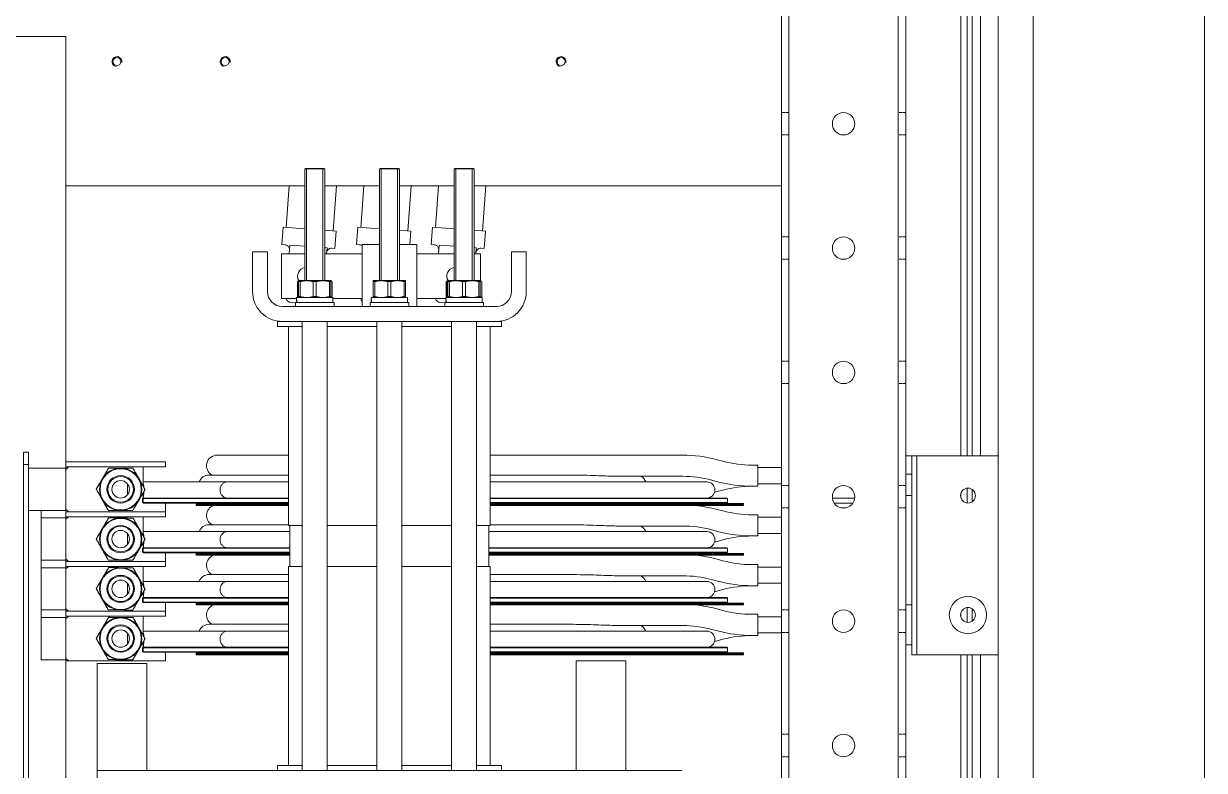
# Model space of a CAD drawing. Header units: millimetres. Extents: x 0 to 5940, y 0 to 4200.
# Drawn here: x 2118.9 to 2593.4, y 1685.7 to 1985.9 of the extents above; entities that cross this region are included whole.
import ezdxf

# ---------------------------------------------------------------- set-up
doc = ezdxf.new("R2010")
doc.units = ezdxf.units.MM
doc.header["$LTSCALE"] = 10
doc.linetypes.add('DASHED', pattern=[0.2067, 0.1654, -0.0413])
for name, color, linetype, lineweight, true_color in [('가려진 것(ISO)', 2, 'DASHED', 5, 0xffff00), ('가시적인 것(ISO)', 3, 'Continuous', 5, 0x00ff00), ('가시적인 좁은 것(ISO)', 3, 'Continuous', 5, 0x00ff00)]:
    doc.layers.add(name, color=color, linetype=linetype, lineweight=lineweight, true_color=true_color)

msp = doc.modelspace()

# ---------------------------------------------------------------- linework, layer by layer
at = {"layer": '가려진 것(ISO)', "ltscale": 0.725689}
for p, q in [((2426.362, 1950.188), (2423.362, 1950.188)), ((2473.362, 1950.188), (2470.362, 1950.188)), ((2426.362, 1941.188), (2423.362, 1941.188)), ((2473.362, 1941.188), (2470.362, 1941.188)), ((2426.362, 1900.188), (2423.362, 1900.188)), ((2473.362, 1900.188), (2470.362, 1900.188)), ((2426.362, 1891.188), (2423.362, 1891.188)), ((2473.362, 1891.188), (2470.362, 1891.188)), ((2426.362, 1850.188), (2423.362, 1850.188)), ((2473.362, 1850.188), (2470.362, 1850.188)), ((2426.362, 1841.188), (2423.362, 1841.188)), ((2473.362, 1841.188), (2470.362, 1841.188)), ((2426.362, 1800.188), (2423.362, 1800.188)), ((2473.362, 1800.188), (2470.362, 1800.188)), ((2426.362, 1791.188), (2423.362, 1791.188)), ((2473.362, 1791.188), (2470.362, 1791.188)), ((2426.362, 1750.188), (2423.362, 1750.188)), ((2473.362, 1750.188), (2470.362, 1750.188)), ((2426.362, 1741.188), (2423.362, 1741.188)), ((2473.362, 1741.188), (2470.362, 1741.188)), ((2426.362, 1700.188), (2423.362, 1700.188)), ((2473.362, 1700.188), (2470.362, 1700.188)), ((2426.362, 1691.188), (2423.362, 1691.188)), ((2473.362, 1691.188), (2470.362, 1691.188))]:
    msp.add_line(p, q, dxfattribs=at)
at = {"layer": '가시적인 것(ISO)'}
for p, q in [((2593.362, 2370.688), (2593.362, 870.688)), ((2524.512, 2301.838), (2524.512, 935.538)), ((2423.362, 949.538), (2423.362, 2287.838)), ((2426.362, 949.538), (2426.362, 2287.838)), ((2470.362, 949.538), (2470.362, 2287.838)), ((2473.362, 2287.838), (2473.362, 949.538)), ((2510.512, 2287.838), (2510.512, 949.538)), ((2495.512, 1812.188), (2495.512, 2220.688)), ((2498.012, 2220.688), (2498.012, 1812.188)), ((2500.012, 2220.688), (2500.012, 1812.188)), ((2503.362, 1812.188), (2503.362, 2220.688)), ((2135.862, 1980.688), (2103.362, 1980.688)), ((2135.862, 1809.688), (2135.862, 1980.688)), ((2232.112, 1927.738), (2231.862, 1927.488)), ((2239.862, 1927.488), (2231.862, 1927.488)), ((2231.862, 1882.588), (2231.862, 1927.488)), ((2239.862, 1927.488), (2231.862, 1927.488)), ((2232.112, 1927.738), (2239.612, 1927.738)), ((2239.612, 1927.738), (2239.862, 1927.488)), ((2239.862, 1882.588), (2239.862, 1927.488)), ((2262.112, 1927.738), (2261.862, 1927.488)), ((2269.862, 1927.488), (2261.862, 1927.488)), ((2261.862, 1882.588), (2261.862, 1927.488)), ((2269.862, 1927.488), (2261.862, 1927.488)), ((2262.112, 1927.738), (2269.612, 1927.738)), ((2269.612, 1927.738), (2269.862, 1927.488)), ((2269.862, 1882.588), (2269.862, 1927.488)), ((2292.112, 1927.738), (2291.862, 1927.488)), ((2299.862, 1927.488), (2291.862, 1927.488)), ((2291.862, 1882.588), (2291.862, 1927.488)), ((2299.862, 1927.488), (2291.862, 1927.488)), ((2292.112, 1927.738), (2299.612, 1927.738)), ((2299.612, 1927.738), (2299.862, 1927.488)), ((2299.862, 1882.588), (2299.862, 1927.488)), ((2231.862, 1920.688), (2135.862, 1920.688)), ((2224.338, 1904.004), (2225.55, 1920.688)), ((2261.862, 1920.688), (2239.862, 1920.688)), ((2243.288, 1902.628), (2244.6, 1920.688)), ((2254.338, 1904.004), (2255.55, 1920.688)), ((2291.862, 1920.688), (2269.862, 1920.688)), ((2273.288, 1902.628), (2274.6, 1920.688)), ((2284.338, 1904.004), (2285.55, 1920.688)), ((2419.362, 1920.688), (2299.862, 1920.688)), ((2303.288, 1902.628), (2304.6, 1920.688)), ((2419.362, 1920.688), (2423.362, 1920.688)), ((2222.684, 1897.106), (2223.191, 1904.088)), ((2223.191, 1904.088), (2231.862, 1903.458)), ((2239.862, 1902.877), (2244.435, 1902.545)), ((2252.684, 1897.106), (2253.191, 1904.088)), ((2253.191, 1904.088), (2261.862, 1903.458)), ((2269.862, 1902.877), (2274.435, 1902.545)), ((2282.684, 1897.106), (2283.191, 1904.088)), ((2283.191, 1904.088), (2291.862, 1903.458)), ((2299.862, 1902.877), (2304.435, 1902.545)), ((2243.928, 1895.564), (2244.435, 1902.545)), ((2274.046, 1897.188), (2274.435, 1902.545)), ((2303.928, 1895.564), (2304.435, 1902.545)), ((2216.862, 1894.188), (2210.862, 1894.188)), ((2210.862, 1894.188), (2210.862, 1878.188)), ((2216.862, 1894.188), (2216.862, 1878.188)), ((2222.437, 1893.366), (2222.437, 1875.366)), ((2231.862, 1893.366), (2222.437, 1893.366)), ((2223.831, 1897.023), (2222.684, 1897.106)), ((2225.826, 1896.878), (2225.571, 1893.366)), ((2231.862, 1896.44), (2225.826, 1896.878)), ((2240.787, 1895.792), (2239.862, 1895.859)), ((2254.862, 1893.366), (2239.862, 1893.366)), ((2240.611, 1893.366), (2240.787, 1895.792)), ((2243.928, 1895.564), (2242.781, 1895.647)), ((2253.831, 1897.023), (2252.684, 1897.106)), ((2261.862, 1897.188), (2254.862, 1897.188)), ((2254.862, 1872.188), (2254.862, 1897.188)), ((2276.862, 1897.188), (2269.862, 1897.188)), ((2276.862, 1872.188), (2276.862, 1897.188)), ((2291.862, 1893.366), (2276.862, 1893.366)), ((2283.831, 1897.023), (2282.684, 1897.106)), ((2285.826, 1896.878), (2285.571, 1893.366)), ((2291.862, 1896.44), (2285.826, 1896.878)), ((2300.787, 1895.792), (2299.862, 1895.859)), ((2302.437, 1893.366), (2299.862, 1893.366)), ((2300.611, 1893.366), (2300.787, 1895.792)), ((2302.437, 1882.544), (2302.437, 1893.366)), ((2303.928, 1895.564), (2302.781, 1895.647)), ((2314.862, 1894.188), (2314.862, 1878.188)), ((2314.862, 1894.188), (2320.862, 1894.188)), ((2320.862, 1878.188), (2320.862, 1894.188)), ((2228.917, 1882.189), (2229.314, 1882.189)), ((2228.917, 1882.189), (2228.917, 1876.186)), ((2229.362, 1882.588), (2229.256, 1882.526)), ((2229.314, 1876.186), (2229.314, 1882.189)), ((2232.612, 1882.588), (2229.362, 1882.588)), ((2229.362, 1882.189), (2229.95, 1882.189)), ((2229.362, 1882.189), (2229.362, 1876.186)), ((2229.95, 1876.186), (2229.95, 1882.189)), ((2239.112, 1882.588), (2232.612, 1882.588)), ((2235.274, 1882.189), (2236.45, 1882.189)), ((2235.274, 1882.189), (2235.274, 1876.186)), ((2236.45, 1876.186), (2236.45, 1882.189)), ((2242.362, 1882.588), (2239.112, 1882.588)), ((2241.774, 1882.189), (2242.362, 1882.189)), ((2241.774, 1882.189), (2241.774, 1876.186)), ((2242.362, 1882.588), (2242.468, 1882.526)), ((2242.362, 1876.186), (2242.362, 1882.189)), ((2242.807, 1882.189), (2242.807, 1876.186)), ((2262.612, 1882.588), (2259.362, 1882.588)), ((2259.362, 1882.189), (2259.95, 1882.189)), ((2259.362, 1882.189), (2259.362, 1876.186)), ((2259.95, 1876.186), (2259.95, 1882.189)), ((2269.112, 1882.588), (2262.612, 1882.588)), ((2265.274, 1882.189), (2266.45, 1882.189)), ((2265.274, 1882.189), (2265.274, 1876.186)), ((2266.45, 1876.186), (2266.45, 1882.189)), ((2272.362, 1882.588), (2269.112, 1882.588)), ((2271.774, 1882.189), (2272.362, 1882.189)), ((2271.774, 1882.189), (2271.774, 1876.186)), ((2272.362, 1876.186), (2272.362, 1882.189)), ((2288.71, 1882.189), (2288.925, 1882.189)), ((2288.71, 1882.189), (2288.71, 1876.186)), ((2288.925, 1876.186), (2288.925, 1882.189)), ((2289.362, 1882.588), (2288.97, 1882.361)), ((2292.612, 1882.588), (2289.362, 1882.588)), ((2289.362, 1882.189), (2289.95, 1882.189)), ((2289.362, 1882.189), (2289.362, 1876.186)), ((2289.95, 1876.186), (2289.95, 1882.189)), ((2299.112, 1882.588), (2292.612, 1882.588)), ((2295.274, 1882.189), (2296.45, 1882.189)), ((2295.274, 1882.189), (2295.274, 1876.186)), ((2296.45, 1876.186), (2296.45, 1882.189)), ((2302.362, 1882.588), (2299.112, 1882.588)), ((2301.774, 1882.189), (2302.362, 1882.189)), ((2301.774, 1882.189), (2301.774, 1876.186)), ((2302.362, 1882.588), (2302.754, 1882.361)), ((2302.362, 1876.186), (2302.362, 1882.189)), ((2303.014, 1882.189), (2303.014, 1876.186)), ((2222.437, 1875.366), (2228.562, 1875.366)), ((2228.573, 1875.788), (2228.562, 1875.788)), ((2228.562, 1875.788), (2228.562, 1874.689)), ((2228.562, 1874.689), (2228.562, 1873.788)), ((2243.162, 1875.788), (2228.573, 1875.788)), ((2229.314, 1876.186), (2228.917, 1876.186)), ((2229.362, 1875.788), (2229.256, 1875.849)), ((2229.95, 1876.186), (2229.362, 1876.186)), ((2236.45, 1876.186), (2235.274, 1876.186)), ((2242.362, 1876.186), (2241.774, 1876.186)), ((2242.362, 1875.788), (2242.468, 1875.849)), ((2243.162, 1875.788), (2243.162, 1873.788)), ((2243.162, 1875.366), (2254.862, 1875.366)), ((2258.562, 1874.689), (2258.562, 1873.788)), ((2273.162, 1875.788), (2258.573, 1875.788)), ((2259.95, 1876.186), (2259.362, 1876.186)), ((2266.45, 1876.186), (2265.274, 1876.186)), ((2272.362, 1876.186), (2271.774, 1876.186)), ((2273.162, 1875.788), (2273.162, 1873.788)), ((2276.862, 1875.366), (2288.566, 1875.366)), ((2288.562, 1874.689), (2288.562, 1873.788)), ((2303.162, 1875.788), (2288.573, 1875.788)), ((2288.925, 1876.186), (2288.71, 1876.186)), ((2289.362, 1875.788), (2288.97, 1876.014)), ((2289.95, 1876.186), (2289.362, 1876.186)), ((2296.45, 1876.186), (2295.274, 1876.186)), ((2302.362, 1876.186), (2301.774, 1876.186)), ((2302.362, 1875.788), (2302.754, 1876.014)), ((2302.437, 1875.788), (2302.437, 1875.831)), ((2303.162, 1875.788), (2303.162, 1873.788)), ((2222.862, 1872.188), (2308.862, 1872.188)), ((2228.112, 1873.651), (2226.155, 1873.794)), ((2228.112, 1873.788), (2243.612, 1873.788)), ((2228.112, 1872.188), (2228.112, 1873.788)), ((2243.612, 1872.188), (2243.612, 1873.788)), ((2258.112, 1873.788), (2273.612, 1873.788)), ((2258.112, 1872.188), (2258.112, 1873.788)), ((2273.612, 1872.188), (2273.612, 1873.788)), ((2288.112, 1873.651), (2286.155, 1873.794)), ((2288.112, 1873.788), (2303.612, 1873.788)), ((2288.112, 1872.188), (2288.112, 1873.788)), ((2303.612, 1872.188), (2303.612, 1873.788)), ((2220.862, 1866.188), (2222.862, 1866.188)), ((2220.862, 1864.188), (2220.862, 1866.188)), ((2308.862, 1866.188), (2222.862, 1866.188)), ((2230.862, 1685.688), (2230.862, 1866.188)), ((2240.862, 1685.688), (2240.862, 1866.188)), ((2260.862, 1685.688), (2260.862, 1866.188)), ((2270.862, 1685.688), (2270.862, 1866.188)), ((2290.862, 1685.688), (2290.862, 1866.188)), ((2300.862, 1685.688), (2300.862, 1866.188)), ((2308.862, 1866.188), (2310.862, 1866.188)), ((2310.862, 1866.188), (2310.862, 1864.188)), ((2230.862, 1864.188), (2220.862, 1864.188)), ((2225.362, 1849.188), (2225.362, 1864.188)), ((2260.862, 1864.188), (2240.862, 1864.188)), ((2290.862, 1864.188), (2270.862, 1864.188)), ((2310.862, 1864.188), (2300.862, 1864.188)), ((2306.362, 1864.188), (2306.362, 1849.188)), ((2225.362, 1784.188), (2225.362, 1849.188)), ((2306.362, 1849.188), (2306.362, 1784.188)), ((2118.862, 1813.688), (2118.862, 1808.688)), ((2120.862, 1813.688), (2118.862, 1813.688)), ((2120.862, 1808.688), (2120.862, 1813.688)), ((2118.862, 1808.688), (2120.862, 1808.688)), ((2118.862, 1525.688), (2118.862, 1808.688)), ((2120.862, 1807.188), (2120.862, 1808.688)), ((2135.862, 1809.688), (2175.862, 1809.688)), ((2135.862, 1807.688), (2135.862, 1809.688)), ((2175.862, 1809.688), (2175.862, 1807.688)), ((2225.362, 1812.438), (2196.612, 1812.438)), ((2306.362, 1812.438), (2311.362, 1812.438)), ((2379.575, 1812.438), (2383.575, 1812.438)), ((2397.553, 1810.606), (2399.891, 1809.983)), ((2411.679, 1808.438), (2413.862, 1808.438)), ((2413.862, 1808.438), (2413.862, 1799.938)), ((2473.362, 1812.188), (2475.862, 1812.188)), ((2477.862, 1812.188), (2475.862, 1812.188)), ((2475.862, 1812.188), (2475.862, 1752.188)), ((2477.862, 1812.188), (2477.862, 1732.188)), ((2477.862, 1812.188), (2479.862, 1812.188)), ((2479.862, 1812.188), (2510.512, 1812.188)), ((2135.862, 1807.188), (2120.862, 1807.188)), ((2120.862, 1790.188), (2120.862, 1807.188)), ((2135.862, 1806.688), (2136.862, 1807.688)), ((2175.862, 1807.688), (2135.862, 1807.688)), ((2135.862, 1807.188), (2135.862, 1807.688)), ((2135.862, 1807.188), (2135.862, 1806.688)), ((2135.862, 1790.688), (2135.862, 1806.688)), ((2166.862, 1800.04), (2166.862, 1807.688)), ((2225.362, 1804.438), (2193.362, 1804.438)), ((2306.362, 1804.438), (2311.362, 1804.438)), ((2335.849, 1804.438), (2311.362, 1804.438)), ((2379.575, 1803.938), (2383.575, 1803.938)), ((2413.862, 1807.438), (2423.362, 1807.438)), ((2473.362, 1804.838), (2475.862, 1804.838)), ((2160.662, 1796.588), (2160.662, 1800.788)), ((2200.762, 1801.688), (2166.862, 1801.688)), ((2225.362, 1801.688), (2200.762, 1801.688)), ((2306.362, 1801.688), (2370.162, 1801.688)), ((2393.412, 1801.688), (2370.162, 1801.688)), ((2395.363, 1802.393), (2397.701, 1801.77)), ((2399.913, 1798.393), (2397.575, 1797.77)), ((2411.679, 1799.938), (2413.862, 1799.938)), ((2413.862, 1800.938), (2423.362, 1800.938)), ((2498.012, 1799.167), (2498.012, 1793.208)), ((2500.012, 1798.693), (2500.012, 1793.682)), ((2166.662, 1794.988), (2225.362, 1794.988)), ((2166.662, 1794.988), (2166.662, 1793.388)), ((2166.862, 1793.188), (2166.862, 1797.218)), ((2225.362, 1795.188), (2166.862, 1795.188)), ((2396.662, 1795.188), (2306.362, 1795.188)), ((2306.362, 1794.988), (2396.662, 1794.988)), ((2396.662, 1795.188), (2401.462, 1795.188)), ((2401.662, 1794.988), (2396.662, 1794.988)), ((2401.662, 1794.988), (2401.462, 1795.188)), ((2401.662, 1793.388), (2401.662, 1794.988)), ((2452.834, 1795.188), (2443.89, 1795.188)), ((2475.862, 1796.188), (2473.362, 1796.188)), ((2495.512, 1795.251), (2495.512, 1797.125)), ((2135.862, 1790.188), (2120.862, 1790.188)), ((2120.862, 1525.688), (2120.862, 1790.188)), ((2125.862, 1787.188), (2125.862, 1790.188)), ((2136.862, 1789.688), (2135.862, 1790.688)), ((2135.862, 1790.688), (2135.862, 1790.188)), ((2135.862, 1790.188), (2135.862, 1789.688)), ((2135.862, 1789.688), (2175.862, 1789.688)), ((2135.862, 1787.688), (2135.862, 1789.688)), ((2225.362, 1793.388), (2166.662, 1793.388)), ((2175.862, 1793.188), (2166.862, 1793.188)), ((2175.862, 1793.188), (2225.362, 1793.188)), ((2175.862, 1793.188), (2175.862, 1789.688)), ((2175.862, 1789.688), (2175.862, 1787.688)), ((2188.162, 1792.938), (2225.362, 1792.938)), ((2188.162, 1792.688), (2188.162, 1792.938)), ((2225.362, 1792.688), (2188.162, 1792.688)), ((2188.162, 1792.438), (2188.162, 1792.188)), ((2188.162, 1792.438), (2225.362, 1792.438)), ((2225.362, 1792.188), (2188.162, 1792.188)), ((2396.662, 1793.388), (2306.362, 1793.388)), ((2306.362, 1793.188), (2396.662, 1793.188)), ((2306.362, 1792.938), (2408.162, 1792.938)), ((2408.162, 1792.688), (2306.362, 1792.688)), ((2306.362, 1792.438), (2408.162, 1792.438)), ((2408.162, 1792.188), (2306.362, 1792.188)), ((2396.662, 1793.388), (2401.662, 1793.388)), ((2401.462, 1793.188), (2396.662, 1793.188)), ((2397.553, 1790.606), (2399.891, 1789.983)), ((2401.662, 1793.388), (2401.462, 1793.188)), ((2408.162, 1792.688), (2408.162, 1792.938)), ((2408.162, 1792.188), (2408.162, 1792.438)), ((2444.62, 1793.188), (2452.104, 1793.188)), ((2135.862, 1787.188), (2125.862, 1787.188)), ((2125.862, 1770.188), (2125.862, 1787.188)), ((2135.862, 1786.688), (2136.862, 1787.688)), ((2175.862, 1787.688), (2135.862, 1787.688)), ((2135.862, 1787.688), (2135.862, 1787.188)), ((2135.862, 1787.188), (2135.862, 1786.688)), ((2135.862, 1770.688), (2135.862, 1786.688)), ((2166.862, 1780.04), (2166.862, 1787.688)), ((2225.362, 1784.438), (2193.362, 1784.438)), ((2230.862, 1784.188), (2225.362, 1784.188)), ((2225.862, 1784.188), (2225.862, 1767.688)), ((2260.862, 1784.188), (2240.862, 1784.188)), ((2290.862, 1784.188), (2270.862, 1784.188)), ((2306.362, 1784.188), (2300.862, 1784.188)), ((2305.862, 1784.188), (2305.862, 1767.688)), ((2306.362, 1784.438), (2311.362, 1784.438)), ((2335.849, 1784.438), (2311.362, 1784.438)), ((2411.679, 1788.438), (2413.862, 1788.438)), ((2413.862, 1788.438), (2413.862, 1779.938)), ((2413.862, 1787.438), (2423.362, 1787.438)), ((2160.662, 1776.588), (2160.662, 1780.788)), ((2200.762, 1781.688), (2166.862, 1781.688)), ((2225.862, 1781.688), (2200.762, 1781.688)), ((2305.862, 1781.688), (2370.162, 1781.688)), ((2393.412, 1781.688), (2370.162, 1781.688)), ((2379.575, 1783.938), (2383.575, 1783.938)), ((2395.363, 1782.393), (2397.701, 1781.77)), ((2411.679, 1779.938), (2413.862, 1779.938)), ((2413.862, 1780.938), (2423.362, 1780.938)), ((2166.662, 1774.988), (2225.862, 1774.988)), ((2166.662, 1774.988), (2166.662, 1773.388)), ((2166.862, 1773.188), (2166.862, 1777.218)), ((2225.862, 1775.188), (2166.862, 1775.188)), ((2396.662, 1775.188), (2305.862, 1775.188)), ((2305.862, 1774.988), (2396.662, 1774.988)), ((2396.662, 1775.188), (2401.462, 1775.188)), ((2401.662, 1774.988), (2396.662, 1774.988)), ((2399.913, 1778.393), (2397.575, 1777.77)), ((2401.662, 1774.988), (2401.462, 1775.188)), ((2401.662, 1773.388), (2401.662, 1774.988)), ((2135.862, 1770.188), (2125.862, 1770.188)), ((2125.862, 1767.188), (2125.862, 1770.188)), ((2136.862, 1769.688), (2135.862, 1770.688)), ((2135.862, 1770.688), (2135.862, 1770.188)), ((2135.862, 1770.188), (2135.862, 1769.688)), ((2225.862, 1773.388), (2166.662, 1773.388)), ((2175.862, 1773.188), (2166.862, 1773.188)), ((2175.862, 1773.188), (2225.862, 1773.188)), ((2175.862, 1773.188), (2175.862, 1769.688)), ((2188.162, 1772.938), (2225.862, 1772.938)), ((2188.162, 1772.688), (2188.162, 1772.938)), ((2225.862, 1772.688), (2188.162, 1772.688)), ((2188.162, 1772.438), (2188.162, 1772.188)), ((2188.162, 1772.438), (2225.862, 1772.438)), ((2225.862, 1772.188), (2188.162, 1772.188)), ((2396.662, 1773.388), (2305.862, 1773.388)), ((2305.862, 1773.188), (2396.662, 1773.188)), ((2305.862, 1772.938), (2408.162, 1772.938)), ((2408.162, 1772.688), (2305.862, 1772.688)), ((2305.862, 1772.438), (2408.162, 1772.438)), ((2408.162, 1772.188), (2305.862, 1772.188)), ((2396.662, 1773.388), (2401.662, 1773.388)), ((2401.462, 1773.188), (2396.662, 1773.188)), ((2397.553, 1770.606), (2399.891, 1769.983)), ((2401.662, 1773.388), (2401.462, 1773.188)), ((2408.162, 1772.688), (2408.162, 1772.938)), ((2408.162, 1772.188), (2408.162, 1772.438)), ((2135.862, 1767.188), (2125.862, 1767.188)), ((2125.862, 1750.188), (2125.862, 1767.188)), ((2135.862, 1769.688), (2175.862, 1769.688)), ((2135.862, 1767.688), (2135.862, 1769.688)), ((2135.862, 1766.688), (2136.862, 1767.688)), ((2175.862, 1767.688), (2135.862, 1767.688)), ((2135.862, 1767.688), (2135.862, 1767.188)), ((2135.862, 1767.188), (2135.862, 1766.688)), ((2135.862, 1750.688), (2135.862, 1766.688)), ((2166.862, 1760.04), (2166.862, 1767.688)), ((2175.862, 1769.688), (2175.862, 1767.688)), ((2225.362, 1702.688), (2225.362, 1767.688)), ((2225.362, 1767.688), (2230.862, 1767.688)), ((2240.862, 1767.688), (2260.862, 1767.688)), ((2270.862, 1767.688), (2290.862, 1767.688)), ((2300.862, 1767.688), (2306.362, 1767.688)), ((2306.362, 1767.688), (2306.362, 1702.688)), ((2411.679, 1768.438), (2413.862, 1768.438)), ((2413.862, 1768.438), (2413.862, 1759.938)), ((2413.862, 1767.438), (2423.362, 1767.438)), ((2160.662, 1756.588), (2160.662, 1760.788)), ((2200.762, 1761.688), (2166.862, 1761.688)), ((2225.362, 1764.438), (2193.362, 1764.438)), ((2225.362, 1761.688), (2200.762, 1761.688)), ((2306.362, 1764.438), (2311.362, 1764.438)), ((2306.362, 1761.688), (2370.162, 1761.688)), ((2335.849, 1764.438), (2311.362, 1764.438)), ((2393.412, 1761.688), (2370.162, 1761.688)), ((2379.575, 1763.938), (2383.575, 1763.938)), ((2395.363, 1762.393), (2397.701, 1761.77)), ((2413.862, 1760.938), (2423.362, 1760.938)), ((2166.862, 1753.188), (2166.862, 1757.218)), ((2399.913, 1758.393), (2397.575, 1757.77)), ((2411.679, 1759.938), (2413.862, 1759.938)), ((2166.662, 1754.988), (2225.362, 1754.988)), ((2166.662, 1754.988), (2166.662, 1753.388)), ((2225.362, 1753.388), (2166.662, 1753.388)), ((2225.362, 1755.188), (2166.862, 1755.188)), ((2175.862, 1753.188), (2166.862, 1753.188)), ((2175.862, 1753.188), (2225.362, 1753.188)), ((2175.862, 1753.188), (2175.862, 1749.688)), ((2188.162, 1752.938), (2225.362, 1752.938)), ((2188.162, 1752.688), (2188.162, 1752.938)), ((2225.362, 1752.688), (2188.162, 1752.688)), ((2188.162, 1752.438), (2188.162, 1752.188)), ((2188.162, 1752.438), (2225.362, 1752.438)), ((2225.362, 1752.188), (2188.162, 1752.188)), ((2396.662, 1755.188), (2306.362, 1755.188)), ((2306.362, 1754.988), (2396.662, 1754.988)), ((2396.662, 1753.388), (2306.362, 1753.388)), ((2306.362, 1753.188), (2396.662, 1753.188)), ((2306.362, 1752.938), (2408.162, 1752.938)), ((2408.162, 1752.688), (2306.362, 1752.688)), ((2306.362, 1752.438), (2408.162, 1752.438)), ((2408.162, 1752.188), (2306.362, 1752.188)), ((2396.662, 1755.188), (2401.462, 1755.188)), ((2401.662, 1754.988), (2396.662, 1754.988)), ((2396.662, 1753.388), (2401.662, 1753.388)), ((2401.462, 1753.188), (2396.662, 1753.188)), ((2401.662, 1754.988), (2401.462, 1755.188)), ((2401.662, 1753.388), (2401.462, 1753.188)), ((2401.662, 1753.388), (2401.662, 1754.988)), ((2408.162, 1752.688), (2408.162, 1752.938)), ((2408.162, 1752.188), (2408.162, 1752.438)), ((2475.862, 1752.188), (2473.362, 1752.188)), ((2475.862, 1752.188), (2475.862, 1736.188)), ((2498.012, 1751.167), (2498.012, 1745.208)), ((2125.862, 1747.188), (2125.862, 1750.188)), ((2135.862, 1750.188), (2125.862, 1750.188)), ((2135.862, 1747.188), (2125.862, 1747.188)), ((2125.862, 1730.188), (2125.862, 1747.188)), ((2136.862, 1749.688), (2135.862, 1750.688)), ((2135.862, 1750.688), (2135.862, 1750.188)), ((2135.862, 1750.188), (2135.862, 1749.688)), ((2135.862, 1749.688), (2175.862, 1749.688)), ((2135.862, 1747.688), (2135.862, 1749.688)), ((2135.862, 1746.688), (2136.862, 1747.688)), ((2175.862, 1747.688), (2135.862, 1747.688)), ((2135.862, 1747.688), (2135.862, 1747.188)), ((2135.862, 1747.188), (2135.862, 1746.688)), ((2135.862, 1730.688), (2135.862, 1746.688)), ((2166.862, 1740.04), (2166.862, 1747.688)), ((2175.862, 1749.688), (2175.862, 1747.688)), ((2397.553, 1750.606), (2399.891, 1749.983)), ((2411.679, 1748.438), (2413.862, 1748.438)), ((2413.862, 1748.438), (2413.862, 1739.938)), ((2413.862, 1747.438), (2423.362, 1747.438)), ((2495.512, 1747.251), (2495.512, 1749.125)), ((2500.012, 1750.693), (2500.012, 1745.682)), ((2200.762, 1741.688), (2166.862, 1741.688)), ((2225.362, 1744.438), (2193.362, 1744.438)), ((2225.362, 1741.688), (2200.762, 1741.688)), ((2306.362, 1744.438), (2311.362, 1744.438)), ((2306.362, 1741.688), (2370.162, 1741.688)), ((2335.849, 1744.438), (2311.362, 1744.438)), ((2393.412, 1741.688), (2370.162, 1741.688)), ((2379.575, 1743.938), (2383.575, 1743.938)), ((2395.363, 1742.393), (2397.701, 1741.77)), ((2160.662, 1736.588), (2160.662, 1740.788)), ((2166.862, 1733.188), (2166.862, 1737.218)), ((2399.913, 1738.393), (2397.575, 1737.77)), ((2411.679, 1739.938), (2413.862, 1739.938)), ((2413.862, 1740.938), (2423.362, 1740.938)), ((2166.662, 1734.988), (2225.362, 1734.988)), ((2166.662, 1734.988), (2166.662, 1733.388)), ((2225.362, 1733.388), (2166.662, 1733.388)), ((2225.362, 1735.188), (2166.862, 1735.188)), ((2175.862, 1733.188), (2166.862, 1733.188)), ((2175.862, 1733.188), (2225.362, 1733.188)), ((2175.862, 1733.188), (2175.862, 1729.688)), ((2188.162, 1732.938), (2225.362, 1732.938)), ((2188.162, 1732.688), (2188.162, 1732.938)), ((2225.362, 1732.688), (2188.162, 1732.688)), ((2188.162, 1732.438), (2188.162, 1732.188)), ((2188.162, 1732.438), (2225.362, 1732.438)), ((2225.362, 1732.188), (2188.162, 1732.188)), ((2396.662, 1735.188), (2306.362, 1735.188)), ((2306.362, 1734.988), (2396.662, 1734.988)), ((2396.662, 1733.388), (2306.362, 1733.388)), ((2306.362, 1733.188), (2396.662, 1733.188)), ((2306.362, 1732.938), (2408.162, 1732.938)), ((2408.162, 1732.688), (2306.362, 1732.688)), ((2306.362, 1732.438), (2408.162, 1732.438)), ((2408.162, 1732.188), (2306.362, 1732.188)), ((2396.662, 1735.188), (2401.462, 1735.188)), ((2401.662, 1734.988), (2396.662, 1734.988)), ((2396.662, 1733.388), (2401.662, 1733.388)), ((2401.462, 1733.188), (2396.662, 1733.188)), ((2401.662, 1734.988), (2401.462, 1735.188)), ((2401.662, 1733.388), (2401.462, 1733.188)), ((2401.662, 1733.388), (2401.662, 1734.988)), ((2408.162, 1732.688), (2408.162, 1732.938)), ((2408.162, 1732.188), (2408.162, 1732.438)), ((2475.862, 1736.188), (2473.362, 1736.188)), ((2475.862, 1736.188), (2475.862, 1732.188)), ((2477.862, 1732.188), (2475.862, 1732.188)), ((2477.862, 1732.188), (2479.862, 1732.188)), ((2510.512, 1732.188), (2479.862, 1732.188)), ((2495.512, 954.538), (2495.512, 1732.188)), ((2498.012, 1732.188), (2498.012, 952.038)), ((2500.012, 1732.188), (2500.012, 950.688)), ((2503.362, 950.688), (2503.362, 1732.188)), ((2135.862, 1730.188), (2125.862, 1730.188)), ((2136.862, 1729.688), (2135.862, 1730.688)), ((2135.862, 1730.688), (2135.862, 1730.188)), ((2135.862, 1525.688), (2135.862, 1730.188)), ((2136.862, 1729.688), (2135.862, 1729.688)), ((2175.862, 1729.688), (2136.862, 1729.688)), ((2148.362, 1728.688), (2168.362, 1728.688)), ((2148.362, 1685.688), (2148.362, 1728.688)), ((2168.362, 1728.688), (2168.362, 1685.688)), ((2340.862, 1685.688), (2340.862, 1729.688)), ((2340.862, 1729.688), (2360.862, 1729.688)), ((2360.862, 1729.688), (2360.862, 1685.688)), ((2225.362, 1687.688), (2225.362, 1702.688)), ((2306.362, 1702.688), (2306.362, 1687.688)), ((2148.362, 1685.688), (2148.362, 1665.688)), ((2148.362, 1685.688), (2383.362, 1685.688)), ((2220.862, 1687.688), (2230.862, 1687.688)), ((2220.862, 1687.688), (2220.862, 1685.688)), ((2240.862, 1687.688), (2260.862, 1687.688)), ((2270.862, 1687.688), (2290.862, 1687.688)), ((2300.862, 1687.688), (2310.862, 1687.688)), ((2310.862, 1687.688), (2310.862, 1685.688))]:
    msp.add_line(p, q, dxfattribs=at)
for centre, radius in [((2156.362, 1970.688), 1.621), ((2199.862, 1970.688), 1.621), ((2334.862, 1970.688), 1.621), ((2448.362, 1945.688), 4.5), ((2448.362, 1895.688), 4.5), ((2448.362, 1845.688), 4.5), ((2157.862, 1798.688), 8.3), ((2157.862, 1798.688), 5.5), ((2157.862, 1798.688), 5.15), ((2157.862, 1798.688), 3.5), ((2448.362, 1795.688), 4.5), ((2498.362, 1796.188), 3), ((2157.862, 1778.688), 8.3), ((2157.862, 1778.688), 5.5), ((2157.862, 1778.688), 5.15), ((2157.862, 1778.688), 3.5), ((2157.862, 1758.688), 8.3), ((2157.862, 1758.688), 5.5), ((2157.862, 1758.688), 5.15), ((2157.862, 1758.688), 3.5), ((2498.362, 1748.188), 7.5), ((2498.362, 1748.188), 3), ((2157.862, 1738.688), 8.3), ((2448.362, 1745.688), 4.5), ((2157.862, 1738.688), 5.5), ((2157.862, 1738.688), 5.15), ((2157.862, 1738.688), 3.5), ((2448.362, 1695.688), 4.5)]:
    msp.add_circle(centre, radius, dxfattribs=at)
for centre, radius, start, end in [((2232.437, 1884.366), 3.5, 99.46409, 210.54112), ((2292.437, 1884.366), 3.5, 99.46409, 210.54112), ((2222.862, 1878.188), 12, 180, 270), ((2222.862, 1878.188), 6, 180, 270), ((2226.3, 1875.788), 2, 192.17909, 265.84706), ((2256.3, 1875.788), 2, 192.17909, 224.02091), ((2286.3, 1875.788), 2, 192.17909, 265.84706), ((2308.862, 1878.188), 12, 270, 0), ((2308.862, 1878.188), 6, 270, 0), ((2196.612, 1808.188), 4.25, 90, 241.92751), ((2383.575, 1758.188), 54.25, 75.06858, 90), ((2411.679, 1854.188), 45.75, 255.06858, 270), ((2157.862, 1798.688), 8.5, 89.48667, 149.48667), ((2157.862, 1798.688), 8.5, 29.48667, 89.48667), ((2193.362, 1800.188), 4.25, 90, 159.33268), ((2364.862, 1800.188), 4.25, 20.66732, 61.92751), ((2383.575, 1758.188), 45.75, 75.06858, 90), ((2157.862, 1798.688), 8.5, 149.48667, 209.48667), ((2157.862, 1798.688), 8.5, 329.48667, 29.48667), ((2393.412, 1798.438), 3.25, 270, 90), ((2411.679, 1854.188), 54.25, 255.06858, 270), ((2411.701, 1754.188), 45.75, 90, 104.93142), ((2157.862, 1798.688), 8.5, 209.48667, 269.48667), ((2157.862, 1798.688), 8.5, 269.48667, 329.48667), ((2383.597, 1850.188), 54.25, 283.78539, 284.93142), ((2196.612, 1788.188), 4.25, 109.74992, 241.92751), ((2383.575, 1738.188), 54.25, 75.06858, 84.49731), ((2411.679, 1834.188), 45.75, 255.06858, 270), ((2157.862, 1778.688), 8.5, 89.48667, 149.48667), ((2157.862, 1778.688), 8.5, 29.48667, 89.48667), ((2193.362, 1780.188), 4.25, 90, 159.33268), ((2157.862, 1778.688), 8.5, 149.48667, 209.48667), ((2157.862, 1778.688), 8.5, 329.48667, 29.48667), ((2364.862, 1780.188), 4.25, 20.66732, 61.92751), ((2383.575, 1738.188), 45.75, 75.06858, 90), ((2393.412, 1778.438), 3.25, 270, 90), ((2411.679, 1834.188), 54.25, 255.06858, 270), ((2411.701, 1734.188), 45.75, 90, 104.93142), ((2383.597, 1830.188), 54.25, 283.78539, 284.93142), ((2157.862, 1778.688), 8.5, 209.48667, 269.48667), ((2157.862, 1778.688), 8.5, 269.48667, 329.48667), ((2196.612, 1768.188), 4.25, 109.74992, 241.92751), ((2383.575, 1718.188), 54.25, 75.06858, 84.49731), ((2411.679, 1814.188), 45.75, 255.06858, 270), ((2157.862, 1758.688), 8.5, 89.48667, 149.48667), ((2157.862, 1758.688), 8.5, 29.48667, 89.48667), ((2157.862, 1758.688), 8.5, 149.48667, 209.48667), ((2157.862, 1758.688), 8.5, 329.48667, 29.48667), ((2193.362, 1760.188), 4.25, 90, 159.33268), ((2364.862, 1760.188), 4.25, 20.66732, 61.92751), ((2383.575, 1718.188), 45.75, 75.06858, 90), ((2393.412, 1758.438), 3.25, 270, 90), ((2411.679, 1814.188), 54.25, 255.06858, 270), ((2383.597, 1810.188), 54.25, 283.78539, 284.93142), ((2411.701, 1714.188), 45.75, 90, 104.93142), ((2157.862, 1758.688), 8.5, 209.48667, 269.48667), ((2157.862, 1758.688), 8.5, 269.48667, 329.48667), ((2196.612, 1748.188), 4.25, 109.74992, 241.92751), ((2383.575, 1698.188), 54.25, 75.06858, 84.49731), ((2157.862, 1738.688), 8.5, 89.48667, 149.48667), ((2157.862, 1738.688), 8.5, 29.48667, 89.48667), ((2411.679, 1794.188), 45.75, 255.06858, 270), ((2157.862, 1738.688), 8.5, 149.48667, 209.48667), ((2157.862, 1738.688), 8.5, 329.48667, 29.48667), ((2193.362, 1740.188), 4.25, 90, 159.33268), ((2364.862, 1740.188), 4.25, 20.66732, 61.92751), ((2383.575, 1698.188), 45.75, 75.06858, 90), ((2393.412, 1738.438), 3.25, 270, 90), ((2411.679, 1794.188), 54.25, 255.06858, 270), ((2383.597, 1790.188), 54.25, 283.78539, 284.93142), ((2411.701, 1694.188), 45.75, 90, 104.93142), ((2157.862, 1738.688), 8.5, 209.48667, 269.48667), ((2157.862, 1738.688), 8.5, 269.48667, 329.48667)]:
    msp.add_arc(centre, radius, start, end, dxfattribs=at)
for centre, major_axis, ratio, start_param, end_param in [((2235.862, 1874.689), (0, 20.057), 0.3639702, 1.5159743, 1.6157348), ((2235.862, 1876.887), (0, 20.057), 0.3639702, 1.6256183, 1.7259302), ((2265.862, 1874.689), (0, 20.057), 0.3639702, 1.5159743, 1.6157348), ((2265.862, 1876.887), (0, 20.057), 0.3639702, 1.6256183, 1.7259302), ((2295.862, 1874.689), (0, 20.057), 0.3639702, 1.5159743, 1.6157348), ((2295.862, 1876.887), (0, 20.057), 0.3639702, 1.6256183, 1.7259302), ((2166.662, 1798.438), (0, -3.25), 0.1698964, 1.893327, 2.7709531), ((2166.662, 1798.438), (0, -3.25), 0.1698964, 0.3706396, 1.3722925), ((2166.662, 1778.438), (0, -3.25), 0.1698964, 1.893327, 2.7709531), ((2166.662, 1778.438), (0, -3.25), 0.1698964, 0.3706396, 1.3722925), ((2166.662, 1758.438), (0, -3.25), 0.1698964, 1.893327, 2.7709531), ((2166.662, 1758.438), (0, -3.25), 0.1698964, 0.3706396, 1.3722925), ((2166.662, 1738.438), (0, -3.25), 0.1698964, 1.893327, 2.7709531), ((2166.662, 1738.438), (0, -3.25), 0.1698964, 0.3706396, 1.3722925)]:
    msp.add_ellipse(centre, major_axis=major_axis, ratio=ratio, start_param=start_param, end_param=end_param, dxfattribs=at)
for points, knots in [([(2225.681, 1894.883), (2225.693, 1895.05), (2225.684, 1895.23), (2225.619, 1895.57), (2225.565, 1895.731), (2225.411, 1896.064), (2225.287, 1896.244), (2225.015, 1896.536), (2224.868, 1896.649), (2224.434, 1896.916), (2224.146, 1896.992), (2223.869, 1897.02), (2223.85, 1897.021), (2223.831, 1897.023)], [0.91103382, 0.91103382, 0.91103382, 0.91103382, 0.96113685, 0.96113685, 1.01123988, 1.01123988, 1.08491211, 1.08491211, 1.15858433, 1.15858433, 1.32445516, 1.32445516, 1.33679747, 1.33679747, 1.33679747, 1.33679747]), ([(2242.781, 1895.647), (2242.763, 1895.648), (2242.744, 1895.649), (2242.466, 1895.662), (2242.17, 1895.629), (2241.702, 1895.427), (2241.54, 1895.337), (2241.229, 1895.087), (2241.08, 1894.926), (2240.879, 1894.619), (2240.802, 1894.468), (2240.689, 1894.14), (2240.654, 1893.963), (2240.642, 1893.797)], [0.48527018, 0.48527018, 0.48527018, 0.48527018, 0.49761248, 0.49761248, 0.66348331, 0.66348331, 0.73715554, 0.73715554, 0.81082777, 0.81082777, 0.8609308, 0.8609308, 0.91103382, 0.91103382, 0.91103382, 0.91103382]), ([(2254.862, 1896.646), (2254.819, 1896.678), (2254.776, 1896.706), (2254.434, 1896.916), (2254.146, 1896.992), (2253.869, 1897.02), (2253.85, 1897.021), (2253.831, 1897.023)], [1.13573559, 1.13573559, 1.13573559, 1.13573559, 1.15858433, 1.15858433, 1.32445516, 1.32445516, 1.33679747, 1.33679747, 1.33679747, 1.33679747]), ([(2285.681, 1894.883), (2285.693, 1895.05), (2285.684, 1895.23), (2285.619, 1895.57), (2285.565, 1895.731), (2285.411, 1896.064), (2285.287, 1896.244), (2285.015, 1896.536), (2284.868, 1896.649), (2284.434, 1896.916), (2284.146, 1896.992), (2283.869, 1897.02), (2283.85, 1897.021), (2283.831, 1897.023)], [0.91103382, 0.91103382, 0.91103382, 0.91103382, 0.96113685, 0.96113685, 1.01123988, 1.01123988, 1.08491211, 1.08491211, 1.15858433, 1.15858433, 1.32445516, 1.32445516, 1.33679747, 1.33679747, 1.33679747, 1.33679747]), ([(2302.781, 1895.647), (2302.763, 1895.648), (2302.744, 1895.649), (2302.466, 1895.662), (2302.17, 1895.629), (2301.702, 1895.427), (2301.54, 1895.337), (2301.229, 1895.087), (2301.08, 1894.926), (2300.879, 1894.619), (2300.802, 1894.468), (2300.689, 1894.14), (2300.654, 1893.963), (2300.642, 1893.797)], [0.48527018, 0.48527018, 0.48527018, 0.48527018, 0.49761248, 0.49761248, 0.66348331, 0.66348331, 0.73715554, 0.73715554, 0.81082777, 0.81082777, 0.8609308, 0.8609308, 0.91103382, 0.91103382, 0.91103382, 0.91103382]), ([(2311.362, 1812.438), (2318.319, 1812.438), (2325.367, 1812.438), (2338.431, 1812.438), (2344.627, 1812.438), (2355.545, 1812.438), (2360.402, 1812.438), (2366.676, 1812.438), (2368.733, 1812.438), (2370.402, 1812.438)], [0, 0, 0, 0, 2.0872592, 2.0872592, 4.1368136, 4.1368136, 6.1877217, 6.1877217, 7.4451894, 7.4451894, 7.4451894, 7.4451894]), ([(2370.402, 1812.438), (2370.832, 1812.438), (2371.433, 1812.438), (2372.871, 1812.438), (2373.72, 1812.438), (2375.567, 1812.438), (2376.588, 1812.438), (2378.269, 1812.438), (2378.923, 1812.438), (2379.575, 1812.438)], [0, 0, 0, 0, 0.3242915, 0.3242915, 0.6427248, 0.6427248, 0.9613684, 0.9613684, 1.1567375, 1.1567375, 1.1567375, 1.1567375]), ([(2354.448, 1804.011), (2352.464, 1804.08), (2349.884, 1804.191), (2342.922, 1804.39), (2339.186, 1804.433), (2335.849, 1804.434)], [1.24930647, 1.24930647, 1.24930647, 1.24930647, 1.40432197, 1.40432197, 1.58220289, 1.58220289, 1.58220289, 1.58220289]), ([(2370.402, 1803.938), (2367.631, 1803.938), (2363.763, 1803.938), (2358.631, 1803.938), (2358.157, 1803.938), (2357.676, 1803.938)], [0, 0, 0, 0, 2.0872592, 2.0872592, 2.2951268, 2.2951268, 2.2951268, 2.2951268]), ([(2379.575, 1803.938), (2378.494, 1803.938), (2377.399, 1803.938), (2375.369, 1803.938), (2374.406, 1803.938), (2372.71, 1803.938), (2371.956, 1803.938), (2370.981, 1803.938), (2370.661, 1803.938), (2370.402, 1803.938)], [0, 0, 0, 0, 0.3242915, 0.3242915, 0.6427248, 0.6427248, 0.9613684, 0.9613684, 1.1567375, 1.1567375, 1.1567375, 1.1567375]), ([(2197.8, 1798.438), (2197.8, 1798.859), (2197.875, 1799.275), (2198.163, 1800.055), (2198.375, 1800.409), (2198.911, 1801.012), (2199.231, 1801.253), (2199.948, 1801.593), (2200.34, 1801.684), (2200.746, 1801.688), (2200.754, 1801.688), (2200.762, 1801.688)], [0.51085928, 0.51085928, 0.51085928, 0.51085928, 0.63714627, 0.63714627, 0.7635335, 0.7635335, 0.89051859, 0.89051859, 1.02171857, 1.02171857, 1.02436656, 1.02436656, 1.02436656, 1.02436656]), ([(2200.762, 1795.188), (2200.754, 1795.188), (2200.746, 1795.188), (2200.34, 1795.191), (2199.948, 1795.282), (2199.231, 1795.623), (2198.911, 1795.864), (2198.375, 1796.466), (2198.163, 1796.821), (2197.875, 1797.6), (2197.8, 1798.017), (2197.8, 1798.438)], [-0.002648, -0.002648, -0.002648, -0.002648, 0, 0, 0.13119998, 0.13119998, 0.25818506, 0.25818506, 0.3845723, 0.3845723, 0.51085928, 0.51085928, 0.51085928, 0.51085928]), ([(2354.448, 1784.011), (2352.464, 1784.08), (2349.884, 1784.191), (2342.922, 1784.39), (2339.186, 1784.433), (2335.849, 1784.434)], [1.24930647, 1.24930647, 1.24930647, 1.24930647, 1.40432197, 1.40432197, 1.58220289, 1.58220289, 1.58220289, 1.58220289]), ([(2197.8, 1778.438), (2197.8, 1778.859), (2197.875, 1779.275), (2198.163, 1780.055), (2198.375, 1780.409), (2198.911, 1781.012), (2199.231, 1781.253), (2199.948, 1781.593), (2200.34, 1781.684), (2200.746, 1781.688), (2200.754, 1781.688), (2200.762, 1781.688)], [0.51085928, 0.51085928, 0.51085928, 0.51085928, 0.63714627, 0.63714627, 0.7635335, 0.7635335, 0.89051859, 0.89051859, 1.02171857, 1.02171857, 1.02436656, 1.02436656, 1.02436656, 1.02436656]), ([(2370.402, 1783.938), (2367.631, 1783.938), (2363.763, 1783.938), (2358.631, 1783.938), (2358.157, 1783.938), (2357.676, 1783.938)], [0, 0, 0, 0, 2.0872592, 2.0872592, 2.2951268, 2.2951268, 2.2951268, 2.2951268]), ([(2379.575, 1783.938), (2378.494, 1783.938), (2377.399, 1783.938), (2375.369, 1783.938), (2374.406, 1783.938), (2372.71, 1783.938), (2371.956, 1783.938), (2370.981, 1783.938), (2370.661, 1783.938), (2370.402, 1783.938)], [0, 0, 0, 0, 0.3242915, 0.3242915, 0.6427248, 0.6427248, 0.9613684, 0.9613684, 1.1567375, 1.1567375, 1.1567375, 1.1567375]), ([(2200.762, 1775.188), (2200.754, 1775.188), (2200.746, 1775.188), (2200.34, 1775.191), (2199.948, 1775.282), (2199.231, 1775.623), (2198.911, 1775.864), (2198.375, 1776.466), (2198.163, 1776.821), (2197.875, 1777.6), (2197.8, 1778.017), (2197.8, 1778.438)], [-0.002648, -0.002648, -0.002648, -0.002648, 0, 0, 0.13119998, 0.13119998, 0.25818506, 0.25818506, 0.3845723, 0.3845723, 0.51085928, 0.51085928, 0.51085928, 0.51085928]), ([(2197.8, 1758.438), (2197.8, 1758.859), (2197.875, 1759.275), (2198.163, 1760.055), (2198.375, 1760.409), (2198.911, 1761.012), (2199.231, 1761.253), (2199.948, 1761.593), (2200.34, 1761.684), (2200.746, 1761.688), (2200.754, 1761.688), (2200.762, 1761.688)], [0.51085928, 0.51085928, 0.51085928, 0.51085928, 0.63714627, 0.63714627, 0.7635335, 0.7635335, 0.89051859, 0.89051859, 1.02171857, 1.02171857, 1.02436656, 1.02436656, 1.02436656, 1.02436656]), ([(2354.448, 1764.011), (2352.464, 1764.08), (2349.884, 1764.191), (2342.922, 1764.39), (2339.186, 1764.433), (2335.849, 1764.434)], [1.24930647, 1.24930647, 1.24930647, 1.24930647, 1.40432197, 1.40432197, 1.58220289, 1.58220289, 1.58220289, 1.58220289]), ([(2370.402, 1763.938), (2367.631, 1763.938), (2363.763, 1763.938), (2358.631, 1763.938), (2358.157, 1763.938), (2357.676, 1763.938)], [0, 0, 0, 0, 2.0872592, 2.0872592, 2.2951268, 2.2951268, 2.2951268, 2.2951268]), ([(2379.575, 1763.938), (2378.494, 1763.938), (2377.399, 1763.938), (2375.369, 1763.938), (2374.406, 1763.938), (2372.71, 1763.938), (2371.956, 1763.938), (2370.981, 1763.938), (2370.661, 1763.938), (2370.402, 1763.938)], [0, 0, 0, 0, 0.3242915, 0.3242915, 0.6427248, 0.6427248, 0.9613684, 0.9613684, 1.1567375, 1.1567375, 1.1567375, 1.1567375]), ([(2200.762, 1755.188), (2200.754, 1755.188), (2200.746, 1755.188), (2200.34, 1755.191), (2199.948, 1755.282), (2199.231, 1755.623), (2198.911, 1755.864), (2198.375, 1756.466), (2198.163, 1756.821), (2197.875, 1757.6), (2197.8, 1758.017), (2197.8, 1758.438)], [-0.002648, -0.002648, -0.002648, -0.002648, 0, 0, 0.13119998, 0.13119998, 0.25818506, 0.25818506, 0.3845723, 0.3845723, 0.51085928, 0.51085928, 0.51085928, 0.51085928]), ([(2197.8, 1738.438), (2197.8, 1738.859), (2197.875, 1739.275), (2198.163, 1740.055), (2198.375, 1740.409), (2198.911, 1741.012), (2199.231, 1741.253), (2199.948, 1741.593), (2200.34, 1741.684), (2200.746, 1741.688), (2200.754, 1741.688), (2200.762, 1741.688)], [0.51085928, 0.51085928, 0.51085928, 0.51085928, 0.63714627, 0.63714627, 0.7635335, 0.7635335, 0.89051859, 0.89051859, 1.02171857, 1.02171857, 1.02436656, 1.02436656, 1.02436656, 1.02436656]), ([(2354.448, 1744.011), (2352.464, 1744.08), (2349.884, 1744.191), (2342.922, 1744.39), (2339.186, 1744.433), (2335.849, 1744.434)], [1.24930647, 1.24930647, 1.24930647, 1.24930647, 1.40432197, 1.40432197, 1.58220289, 1.58220289, 1.58220289, 1.58220289]), ([(2370.402, 1743.938), (2367.631, 1743.938), (2363.763, 1743.938), (2358.631, 1743.938), (2358.157, 1743.938), (2357.676, 1743.938)], [0, 0, 0, 0, 2.0872592, 2.0872592, 2.2951268, 2.2951268, 2.2951268, 2.2951268]), ([(2379.575, 1743.938), (2378.494, 1743.938), (2377.399, 1743.938), (2375.369, 1743.938), (2374.406, 1743.938), (2372.71, 1743.938), (2371.956, 1743.938), (2370.981, 1743.938), (2370.661, 1743.938), (2370.402, 1743.938)], [0, 0, 0, 0, 0.3242915, 0.3242915, 0.6427248, 0.6427248, 0.9613684, 0.9613684, 1.1567375, 1.1567375, 1.1567375, 1.1567375]), ([(2200.762, 1735.188), (2200.754, 1735.188), (2200.746, 1735.188), (2200.34, 1735.191), (2199.948, 1735.282), (2199.231, 1735.623), (2198.911, 1735.864), (2198.375, 1736.466), (2198.163, 1736.821), (2197.875, 1737.6), (2197.8, 1738.017), (2197.8, 1738.438)], [-0.002648, -0.002648, -0.002648, -0.002648, 0, 0, 0.13119998, 0.13119998, 0.25818506, 0.25818506, 0.3845723, 0.3845723, 0.51085928, 0.51085928, 0.51085928, 0.51085928])]:
    msp.add_open_spline(points, degree=3, knots=knots, dxfattribs=at)
for points, weights in [([(2228.917, 1882.189), (2229.093, 1882.433), (2229.256, 1882.526)], [1.01056542855, 1.02332564668, 1.01672979703]), ([(2229.362, 1882.205), (2229.338, 1882.197), (2229.314, 1882.189)], [1.01135737692, 1.01097118884, 1.01056542855]), ([(2229.362, 1882.189), (2229.362, 1882.588), (2229.362, 1882.588)], [1.01056542855, 1.03161221876, 1]), ([(2232.612, 1882.588), (2231.348, 1882.588), (2229.95, 1882.189)], [1, 1.03161221876, 1.01056542855]), ([(2235.274, 1882.189), (2233.876, 1882.588), (2232.612, 1882.588)], [1.01056542855, 1.03161221876, 1]), ([(2239.112, 1882.588), (2237.848, 1882.588), (2236.45, 1882.189)], [1, 1.03161221876, 1.01056542855]), ([(2241.774, 1882.189), (2240.376, 1882.588), (2239.112, 1882.588)], [1.01056542855, 1.03161221876, 1]), ([(2242.362, 1882.588), (2242.362, 1882.588), (2242.362, 1882.189)], [1, 1.03161221876, 1.01056542855]), ([(2242.807, 1882.189), (2242.573, 1882.511), (2242.362, 1882.573)], [1.01056542855, 1.02750292876, 1.0103368809]), ([(2259.362, 1882.189), (2259.362, 1882.588), (2259.362, 1882.588)], [1.01056542855, 1.03161221876, 1]), ([(2262.612, 1882.588), (2261.348, 1882.588), (2259.95, 1882.189)], [1, 1.03161221876, 1.01056542855]), ([(2265.274, 1882.189), (2263.876, 1882.588), (2262.612, 1882.588)], [1.01056542855, 1.03161221876, 1]), ([(2269.112, 1882.588), (2267.848, 1882.588), (2266.45, 1882.189)], [1, 1.03161221876, 1.01056542855]), ([(2271.774, 1882.189), (2270.376, 1882.588), (2269.112, 1882.588)], [1.01056542855, 1.03161221876, 1]), ([(2272.362, 1882.588), (2272.362, 1882.588), (2272.362, 1882.189)], [1, 1.03161221876, 1.01056542855]), ([(2288.71, 1882.189), (2288.842, 1882.288), (2288.97, 1882.361)], [1.01056542855, 1.01569026566, 1.01769290025]), ([(2289.362, 1882.34), (2289.148, 1882.274), (2288.925, 1882.189)], [1.01704802812, 1.01494876779, 1.01056542855]), ([(2289.362, 1882.189), (2289.362, 1882.588), (2289.362, 1882.588)], [1.01056542855, 1.03161221876, 1]), ([(2292.612, 1882.588), (2291.348, 1882.588), (2289.95, 1882.189)], [1, 1.03161221876, 1.01056542855]), ([(2295.274, 1882.189), (2293.876, 1882.588), (2292.612, 1882.588)], [1.01056542855, 1.03161221876, 1]), ([(2299.112, 1882.588), (2297.848, 1882.588), (2296.45, 1882.189)], [1, 1.03161221876, 1.01056542855]), ([(2301.774, 1882.189), (2300.376, 1882.588), (2299.112, 1882.588)], [1.01056542855, 1.03161221876, 1]), ([(2302.362, 1882.588), (2302.362, 1882.588), (2302.362, 1882.189)], [1, 1.03161221876, 1.01056542855]), ([(2303.014, 1882.189), (2302.674, 1882.442), (2302.362, 1882.533)], [1.01056542855, 1.02380275409, 1.01620949609]), ([(2229.256, 1875.849), (2229.093, 1875.943), (2228.917, 1876.186)], [1.01672979703, 1.02332564668, 1.01056542855]), ([(2229.314, 1876.186), (2229.338, 1876.178), (2229.362, 1876.171)], [1.01056542855, 1.01097118884, 1.01135737692]), ([(2229.362, 1875.788), (2229.362, 1875.788), (2229.362, 1876.186)], [1, 1.03161221876, 1.01056542855]), ([(2229.95, 1876.186), (2231.348, 1875.788), (2232.612, 1875.788)], [1.01056542855, 1.03161221876, 1]), ([(2232.612, 1875.788), (2233.876, 1875.788), (2235.274, 1876.186)], [1, 1.03161221876, 1.01056542855]), ([(2236.45, 1876.186), (2237.848, 1875.788), (2239.112, 1875.788)], [1.01056542855, 1.03161221876, 1]), ([(2239.112, 1875.788), (2240.376, 1875.788), (2241.774, 1876.186)], [1, 1.03161221876, 1.01056542855]), ([(2242.362, 1876.186), (2242.362, 1875.788), (2242.362, 1875.788)], [1.01056542855, 1.03161221876, 1]), ([(2242.362, 1875.803), (2242.573, 1875.864), (2242.807, 1876.186)], [1.0103368809, 1.02750292876, 1.01056542855]), ([(2259.362, 1875.788), (2259.362, 1875.788), (2259.362, 1876.186)], [1, 1.03161221876, 1.01056542855]), ([(2259.95, 1876.186), (2261.348, 1875.788), (2262.612, 1875.788)], [1.01056542855, 1.03161221876, 1]), ([(2262.612, 1875.788), (2263.876, 1875.788), (2265.274, 1876.186)], [1, 1.03161221876, 1.01056542855]), ([(2266.45, 1876.186), (2267.848, 1875.788), (2269.112, 1875.788)], [1.01056542855, 1.03161221876, 1]), ([(2269.112, 1875.788), (2270.376, 1875.788), (2271.774, 1876.186)], [1, 1.03161221876, 1.01056542855]), ([(2272.362, 1876.186), (2272.362, 1875.788), (2272.362, 1875.788)], [1.01056542855, 1.03161221876, 1]), ([(2288.97, 1876.014), (2288.842, 1876.088), (2288.71, 1876.186)], [1.01769290025, 1.01569026566, 1.01056542855]), ([(2288.925, 1876.186), (2289.148, 1876.102), (2289.362, 1876.036)], [1.01056542855, 1.01494876779, 1.01704802812]), ([(2289.362, 1875.788), (2289.362, 1875.788), (2289.362, 1876.186)], [1, 1.03161221876, 1.01056542855]), ([(2289.95, 1876.186), (2291.348, 1875.788), (2292.612, 1875.788)], [1.01056542855, 1.03161221876, 1]), ([(2292.612, 1875.788), (2293.876, 1875.788), (2295.274, 1876.186)], [1, 1.03161221876, 1.01056542855]), ([(2296.45, 1876.186), (2297.848, 1875.788), (2299.112, 1875.788)], [1.01056542855, 1.03161221876, 1]), ([(2299.112, 1875.788), (2300.376, 1875.788), (2301.774, 1876.186)], [1, 1.03161221876, 1.01056542855]), ([(2302.362, 1876.186), (2302.362, 1875.788), (2302.362, 1875.788)], [1.01056542855, 1.03161221876, 1]), ([(2302.362, 1875.842), (2302.674, 1875.934), (2303.014, 1876.186)], [1.01620949609, 1.02380275409, 1.01056542855]), ([(2150.539, 1803.004), (2151.695, 1804.966), (2153.031, 1807.231)], [1, 1.0379548493, 1]), ([(2153.031, 1807.231), (2155.661, 1807.208), (2157.938, 1807.187)], [1, 1.0379548493, 1]), ([(2157.938, 1807.187), (2160.216, 1807.167), (2162.845, 1807.143)], [1, 1.0379548493, 1]), ([(2162.845, 1807.143), (2164.14, 1804.854), (2165.261, 1802.872)], [1, 1.0379548493, 1]), ([(2148.047, 1798.776), (2149.383, 1801.041), (2150.539, 1803.004)], [1, 1.0379548493, 1]), ([(2150.463, 1794.504), (2149.342, 1796.486), (2148.047, 1798.776)], [1, 1.0379548493, 1]), ([(2167.676, 1798.6), (2166.341, 1796.334), (2165.185, 1794.372)], [1, 1.0379548493, 1]), ([(2165.261, 1802.872), (2166.382, 1800.889), (2167.676, 1798.6)], [1, 1.0379548493, 1]), ([(2152.878, 1790.232), (2151.584, 1792.521), (2150.463, 1794.504)], [1, 1.0379548493, 1]), ([(2165.185, 1794.372), (2164.028, 1792.41), (2162.693, 1790.144)], [1, 1.0379548493, 1]), ([(2157.786, 1790.188), (2155.508, 1790.209), (2152.878, 1790.232)], [1, 1.0379548493, 1]), ([(2162.693, 1790.144), (2160.063, 1790.168), (2157.786, 1790.188)], [1, 1.0379548493, 1]), ([(2150.539, 1783.004), (2151.695, 1784.966), (2153.031, 1787.231)], [1, 1.0379548493, 1]), ([(2153.031, 1787.231), (2155.661, 1787.208), (2157.938, 1787.187)], [1, 1.0379548493, 1]), ([(2157.938, 1787.187), (2160.216, 1787.167), (2162.845, 1787.143)], [1, 1.0379548493, 1]), ([(2162.845, 1787.143), (2164.14, 1784.854), (2165.261, 1782.872)], [1, 1.0379548493, 1]), ([(2148.047, 1778.776), (2149.383, 1781.041), (2150.539, 1783.004)], [1, 1.0379548493, 1]), ([(2165.261, 1782.872), (2166.382, 1780.889), (2167.676, 1778.6)], [1, 1.0379548493, 1]), ([(2150.463, 1774.504), (2149.342, 1776.486), (2148.047, 1778.776)], [1, 1.0379548493, 1]), ([(2167.676, 1778.6), (2166.341, 1776.334), (2165.185, 1774.372)], [1, 1.0379548493, 1]), ([(2152.878, 1770.232), (2151.584, 1772.521), (2150.463, 1774.504)], [1, 1.0379548493, 1]), ([(2157.786, 1770.188), (2155.508, 1770.209), (2152.878, 1770.232)], [1, 1.0379548493, 1]), ([(2162.693, 1770.144), (2160.063, 1770.168), (2157.786, 1770.188)], [1, 1.0379548493, 1]), ([(2165.185, 1774.372), (2164.028, 1772.41), (2162.693, 1770.144)], [1, 1.0379548493, 1]), ([(2150.539, 1763.004), (2151.695, 1764.966), (2153.031, 1767.231)], [1, 1.0379548493, 1]), ([(2153.031, 1767.231), (2155.661, 1767.208), (2157.938, 1767.187)], [1, 1.0379548493, 1]), ([(2157.938, 1767.187), (2160.216, 1767.167), (2162.845, 1767.143)], [1, 1.0379548493, 1]), ([(2162.845, 1767.143), (2164.14, 1764.854), (2165.261, 1762.872)], [1, 1.0379548493, 1]), ([(2148.047, 1758.776), (2149.383, 1761.041), (2150.539, 1763.004)], [1, 1.0379548493, 1]), ([(2165.261, 1762.872), (2166.382, 1760.889), (2167.676, 1758.6)], [1, 1.0379548493, 1]), ([(2150.463, 1754.504), (2149.342, 1756.486), (2148.047, 1758.776)], [1, 1.0379548493, 1]), ([(2167.676, 1758.6), (2166.341, 1756.334), (2165.185, 1754.372)], [1, 1.0379548493, 1]), ([(2152.878, 1750.232), (2151.584, 1752.521), (2150.463, 1754.504)], [1, 1.0379548493, 1]), ([(2165.185, 1754.372), (2164.028, 1752.41), (2162.693, 1750.144)], [1, 1.0379548493, 1]), ([(2150.539, 1743.004), (2151.695, 1744.966), (2153.031, 1747.231)], [1, 1.0379548493, 1]), ([(2157.786, 1750.188), (2155.508, 1750.209), (2152.878, 1750.232)], [1, 1.0379548493, 1]), ([(2153.031, 1747.231), (2155.661, 1747.208), (2157.938, 1747.187)], [1, 1.0379548493, 1]), ([(2162.693, 1750.144), (2160.063, 1750.168), (2157.786, 1750.188)], [1, 1.0379548493, 1]), ([(2157.938, 1747.187), (2160.216, 1747.167), (2162.845, 1747.143)], [1, 1.0379548493, 1]), ([(2162.845, 1747.143), (2164.14, 1744.854), (2165.261, 1742.872)], [1, 1.0379548493, 1]), ([(2148.047, 1738.776), (2149.383, 1741.041), (2150.539, 1743.004)], [1, 1.0379548493, 1]), ([(2165.261, 1742.872), (2166.382, 1740.889), (2167.676, 1738.6)], [1, 1.0379548493, 1]), ([(2150.463, 1734.504), (2149.342, 1736.486), (2148.047, 1738.776)], [1, 1.0379548493, 1]), ([(2167.676, 1738.6), (2166.341, 1736.334), (2165.185, 1734.372)], [1, 1.0379548493, 1]), ([(2152.878, 1730.232), (2151.584, 1732.521), (2150.463, 1734.504)], [1, 1.0379548493, 1]), ([(2165.185, 1734.372), (2164.028, 1732.41), (2162.693, 1730.144)], [1, 1.0379548493, 1]), ([(2157.786, 1730.188), (2155.508, 1730.209), (2152.878, 1730.232)], [1, 1.0379548493, 1]), ([(2162.693, 1730.144), (2160.063, 1730.168), (2157.786, 1730.188)], [1, 1.0379548493, 1])]:
    msp.add_rational_spline(points, weights, degree=2, dxfattribs=at)
for points in [[(2357.676, 1803.938), (2356.858, 1803.938), (2355.789, 1803.965), (2354.448, 1804.011)], [(2357.676, 1783.938), (2356.858, 1783.938), (2355.789, 1783.965), (2354.448, 1784.011)], [(2357.676, 1763.938), (2356.858, 1763.938), (2355.789, 1763.965), (2354.448, 1764.011)], [(2357.676, 1743.938), (2356.858, 1743.938), (2355.789, 1743.965), (2354.448, 1744.011)]]:
    msp.add_open_spline(points, degree=3, dxfattribs=at)
at = {"layer": '가시적인 좁은 것(ISO)'}
for p, q in [((2232.606, 1927.488), (2232.606, 1882.588)), ((2239.118, 1882.588), (2239.118, 1927.488)), ((2262.606, 1927.488), (2262.606, 1882.588)), ((2269.118, 1882.588), (2269.118, 1927.488)), ((2292.606, 1927.488), (2292.606, 1882.588)), ((2299.118, 1882.588), (2299.118, 1927.488))]:
    msp.add_line(p, q, dxfattribs=at)
for centre in [(2156.362, 1970.688), (2199.862, 1970.688), (2334.862, 1970.688)]:
    msp.add_arc(centre, 2, 350, 260, dxfattribs=at)

doc.saveas('drawing.dxf')
